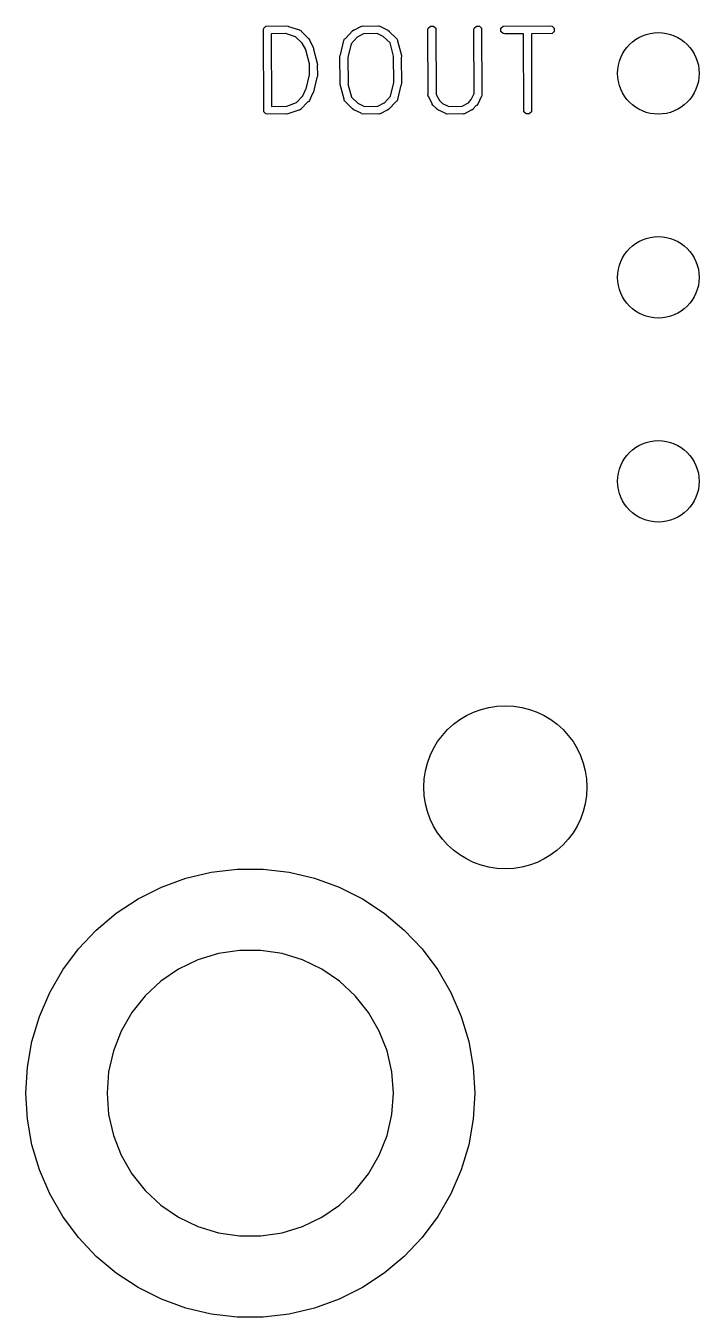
# Model space of a CAD drawing. Extents: x 48.4 to 111.7, y -108.5 to -45.7.
# Drawn here: x 102.62 to 111, y -108.2 to -92.12 of the extents above; entities that cross this region are included whole.
import ezdxf

# ---------------------------------------------------------------- set-up
doc = ezdxf.new("R2010")
doc.units = 0
doc.layers.add('BLACK', color=7, linetype='CONTINUOUS')

msp = doc.modelspace()

# ---------------------------------------------------------------- linework, layer by layer
at = {"layer": 'BLACK', "linetype": 'CONTINUOUS'}
for p, q in [((105.574524, -92.167419), (105.57833, -92.148285)), ((105.57833, -92.148285), (105.60539, -92.121225)), ((105.60539, -92.121225), (105.862619, -92.117419)), ((105.862619, -92.117419), (105.881753, -92.121225)), ((105.881753, -92.121225), (105.886552, -92.126024)), ((105.886552, -92.126024), (106.021287, -92.167604)), ((106.706938, -92.168844), (106.792639, -92.122698)), ((106.792639, -92.122698), (106.795054, -92.122036)), ((106.795054, -92.122036), (106.795866, -92.121225)), ((106.795866, -92.121225), (106.79817, -92.121183)), ((106.79817, -92.121183), (106.811455, -92.117545)), ((106.811455, -92.117545), (106.821119, -92.120766)), ((106.821119, -92.120766), (107.005476, -92.117419)), ((107.005476, -92.117419), (107.007932, -92.117907)), ((107.007932, -92.117907), (107.009021, -92.117545)), ((107.009021, -92.117545), (107.011216, -92.11856)), ((107.011216, -92.11856), (107.02461, -92.121225)), ((107.02461, -92.121225), (107.031185, -92.1278)), ((107.031185, -92.1278), (107.123074, -92.170316)), ((107.622143, -92.167419), (107.625949, -92.148285)), ((107.625949, -92.148285), (107.653009, -92.121225)), ((107.653009, -92.121225), (107.691277, -92.121225)), ((107.691277, -92.121225), (107.718337, -92.148285)), ((107.718337, -92.148285), (107.722116, -92.971137)), ((108.193571, -92.167419), (108.197377, -92.148285)), ((108.197377, -92.148285), (108.224437, -92.121225)), ((108.224437, -92.121225), (108.262705, -92.121225)), ((108.262705, -92.121225), (108.289765, -92.148285)), ((108.289765, -92.148285), (108.293571, -92.976942)), ((108.530711, -92.148285), (108.557771, -92.121225)), ((108.530711, -92.186553), (108.530711, -92.148285)), ((108.557771, -92.121225), (109.148333, -92.117419)), ((109.148333, -92.117419), (109.167467, -92.121225)), ((109.167467, -92.121225), (109.194527, -92.148285)), ((109.194527, -92.148285), (109.194527, -92.186553)), ((105.57833, -93.186553), (105.574524, -92.167419)), ((105.845571, -92.214148), (105.670973, -92.216731)), ((105.670973, -92.216731), (105.674347, -93.120204)), ((105.846808, -92.214853), (105.845571, -92.214148)), ((105.974031, -92.254114), (105.846808, -92.214853)), ((106.0558, -92.331935), (105.974031, -92.254114)), ((106.021287, -92.167604), (106.023462, -92.168844)), ((106.023462, -92.168844), (106.02461, -92.168844)), ((106.02461, -92.168844), (106.026324, -92.170475)), ((106.026324, -92.170475), (106.038235, -92.177265)), ((106.038235, -92.177265), (106.042571, -92.185938)), ((106.042571, -92.185938), (106.136069, -92.274921)), ((106.136069, -92.274921), (106.146908, -92.291142)), ((106.146908, -92.291142), (106.146908, -92.297452)), ((106.146908, -92.297452), (106.193054, -92.383153)), ((106.53444, -92.477888), (106.576017, -92.298149)), ((106.576017, -92.298149), (106.57833, -92.293252)), ((106.57833, -92.291142), (106.58031, -92.289061)), ((106.57833, -92.293252), (106.57833, -92.291142)), ((106.58031, -92.289061), (106.58435, -92.28051)), ((106.58435, -92.28051), (106.593904, -92.274777)), ((106.593904, -92.274777), (106.684407, -92.179683)), ((106.741421, -92.259951), (106.665453, -92.339773)), ((106.684407, -92.179683), (106.700628, -92.168844)), ((106.700628, -92.168844), (106.706938, -92.168844)), ((106.742123, -92.259759), (106.741421, -92.259951)), ((106.820955, -92.21731), (106.742123, -92.259759)), ((106.987745, -92.214282), (106.820955, -92.21731)), ((107.065166, -92.250104), (106.987745, -92.214282)), ((107.065359, -92.250393), (107.065166, -92.250104)), ((107.149653, -92.330617), (107.065359, -92.250393)), ((107.123074, -92.170316), (107.138486, -92.182278)), ((107.138486, -92.182278), (107.140587, -92.188582)), ((107.140587, -92.188582), (107.231307, -92.274921)), ((107.231307, -92.274921), (107.234315, -92.279423)), ((107.234315, -92.279423), (107.236126, -92.28051)), ((107.236126, -92.28051), (107.236856, -92.283225)), ((107.236856, -92.283225), (107.242146, -92.291142)), ((107.242146, -92.291142), (107.242146, -92.302901)), ((107.242146, -92.302901), (107.292078, -92.488625)), ((107.625828, -92.969808), (107.622143, -92.167419)), ((108.197202, -92.958139), (108.193571, -92.167419)), ((108.557771, -92.213613), (108.530711, -92.186553)), ((108.576905, -92.217419), (108.557771, -92.213613)), ((108.8128, -92.215898), (108.576905, -92.217419)), ((108.816425, -93.186553), (108.8128, -92.215898)), ((109.167467, -92.213613), (108.909063, -92.215278)), ((108.909063, -92.215278), (108.912619, -93.167419)), ((109.194527, -92.186553), (109.167467, -92.213613)), ((106.055993, -92.332637), (106.0558, -92.331935)), ((106.099633, -92.413683), (106.055993, -92.332637)), ((106.099826, -92.417641), (106.099633, -92.413683)), ((106.146727, -92.592091), (106.099826, -92.417641)), ((106.193054, -92.383153), (106.198207, -92.401969)), ((106.198207, -92.401969), (106.196739, -92.40637)), ((106.196739, -92.40637), (106.244459, -92.583863)), ((106.665453, -92.339773), (106.625412, -92.512879)), ((107.194346, -92.496853), (107.149653, -92.330617)), ((106.145952, -92.59599), (106.146727, -92.592091)), ((106.148948, -92.723536), (106.145952, -92.59599)), ((106.245407, -92.603349), (106.242867, -92.60758)), ((106.242867, -92.60758), (106.245952, -92.738847)), ((106.244459, -92.583863), (106.245407, -92.603349)), ((106.526905, -92.500752), (106.530711, -92.481618)), ((106.530372, -92.821855), (106.526905, -92.500752)), ((106.530711, -92.481618), (106.53444, -92.477888)), ((106.625412, -92.512879), (106.62348, -92.516967)), ((106.62348, -92.516967), (106.626905, -92.834085)), ((107.193571, -92.500752), (107.194346, -92.496853)), ((107.196995, -92.817869), (107.193571, -92.500752)), ((107.293026, -92.508111), (107.290103, -92.512981)), ((107.290103, -92.512981), (107.293571, -92.834085)), ((107.292078, -92.488625), (107.293026, -92.508111)), ((106.106661, -92.903032), (106.147445, -92.72672)), ((106.147445, -92.72672), (106.148948, -92.723536)), ((106.238416, -92.76171), (106.19684, -92.94145)), ((106.242146, -92.757981), (106.238416, -92.76171)), ((106.245952, -92.738847), (106.242146, -92.757981)), ((106.065647, -92.989013), (106.103611, -92.906963)), ((106.103611, -92.906963), (106.106661, -92.903032)), ((106.19684, -92.94145), (106.188507, -92.959089)), ((106.52745, -92.826726), (106.530372, -92.821855)), ((106.528398, -92.846212), (106.52745, -92.826726)), ((106.57833, -93.031935), (106.528398, -92.846212)), ((106.626905, -92.834085), (106.626129, -92.837983)), ((106.626129, -92.837983), (106.670822, -93.004218)), ((107.155022, -92.995063), (107.195064, -92.821958)), ((107.195064, -92.821958), (107.196995, -92.817869)), ((107.286035, -92.856948), (107.244459, -93.036688)), ((107.289765, -92.853219), (107.286035, -92.856948)), ((107.293571, -92.834085), (107.289765, -92.853219)), ((105.863488, -93.117591), (105.984429, -93.074242)), ((105.984429, -93.074242), (106.065359, -92.989206)), ((106.127169, -93.064435), (106.040832, -93.155155)), ((106.065359, -92.989206), (106.065647, -92.989013)), ((106.133474, -93.062334), (106.127169, -93.064435)), ((106.145435, -93.046922), (106.133474, -93.062334)), ((106.185139, -92.961109), (106.145435, -93.046922)), ((106.188507, -92.959089), (106.185139, -92.961109)), ((106.57833, -93.043695), (106.57833, -93.031935)), ((106.58362, -93.051612), (106.57833, -93.043695)), ((106.58435, -93.054327), (106.58362, -93.051612)), ((106.586158, -93.055412), (106.58435, -93.054327)), ((106.589168, -93.059916), (106.586158, -93.055412)), ((106.679887, -93.146254), (106.589168, -93.059916)), ((106.670822, -93.004218), (106.755118, -93.084445)), ((106.755118, -93.084445), (106.755311, -93.084733)), ((106.755311, -93.084733), (106.832731, -93.120555)), ((106.999519, -93.117527), (107.078353, -93.075079)), ((107.078353, -93.075079), (107.079053, -93.074887)), ((107.079053, -93.074887), (107.155022, -92.995063)), ((107.226572, -93.060059), (107.13607, -93.155155)), ((107.236126, -93.054327), (107.226572, -93.060059)), ((107.240165, -93.045775), (107.236126, -93.054327)), ((107.242146, -93.043695), (107.240165, -93.045775)), ((107.244459, -93.036688), (107.242146, -93.041584)), ((107.242146, -93.041584), (107.242146, -93.043695)), ((107.622269, -92.980487), (107.625828, -92.969808)), ((107.625938, -92.993887), (107.622269, -92.980487)), ((107.625949, -92.996076), (107.625938, -92.993887)), ((107.62676, -92.996887), (107.625949, -92.996076)), ((107.627422, -92.999303), (107.62676, -92.996887)), ((107.673568, -93.085003), (107.627422, -92.999303)), ((107.673568, -93.091314), (107.673568, -93.085003)), ((107.684406, -93.107535), (107.673568, -93.091314)), ((107.686959, -93.109873), (107.684406, -93.107535)), ((107.687002, -93.109952), (107.686959, -93.109873)), ((107.68707, -93.109974), (107.687002, -93.109952)), ((107.727865, -93.14733), (107.68707, -93.109974)), ((107.722116, -92.971137), (107.764054, -93.049022)), ((107.764054, -93.049022), (107.802737, -93.084445)), ((107.802737, -93.084445), (107.80293, -93.084733)), ((107.80293, -93.084733), (107.88035, -93.120555)), ((108.047138, -93.117527), (108.125175, -93.075507)), ((108.125175, -93.075507), (108.160596, -93.036825)), ((108.160596, -93.036825), (108.160885, -93.036631)), ((108.160885, -93.036631), (108.197202, -92.958139)), ((108.223482, -93.111695), (108.186127, -93.152491)), ((108.228712, -93.109953), (108.223482, -93.111695)), ((108.240673, -93.094541), (108.228712, -93.109953)), ((108.283189, -93.002651), (108.240673, -93.094541)), ((108.289765, -92.996076), (108.283189, -93.002651)), ((108.292429, -92.982682), (108.289765, -92.996076)), ((108.293445, -92.980487), (108.292429, -92.982682)), ((108.293571, -92.976942), (108.293082, -92.979398)), ((108.293082, -92.979398), (108.293445, -92.980487)), ((105.60539, -93.213613), (105.57833, -93.186553)), ((105.624524, -93.217419), (105.60539, -93.213613)), ((105.852578, -93.214044), (105.624524, -93.217419)), ((105.674347, -93.120204), (105.862619, -93.117419)), ((105.859075, -93.217293), (105.852578, -93.214044)), ((105.87843, -93.214853), (105.859075, -93.217293)), ((105.862619, -93.117419), (105.863488, -93.117591)), ((106.014741, -93.165994), (105.87843, -93.214853)), ((106.024611, -93.165994), (106.014741, -93.165994)), ((106.036031, -93.158362), (106.024611, -93.165994)), ((106.038235, -93.157573), (106.036031, -93.158362)), ((106.038747, -93.156547), (106.038235, -93.157573)), ((106.040832, -93.155155), (106.038747, -93.156547)), ((106.681989, -93.15256), (106.679887, -93.146254)), ((106.697401, -93.164521), (106.681989, -93.15256)), ((106.78929, -93.207037), (106.697401, -93.164521)), ((106.795866, -93.213613), (106.78929, -93.207037)), ((106.809259, -93.216277), (106.795866, -93.213613)), ((106.811455, -93.217293), (106.809259, -93.216277)), ((106.812543, -93.21693), (106.811455, -93.217293)), ((106.815, -93.217419), (106.812543, -93.21693)), ((106.999356, -93.214071), (106.815, -93.217419)), ((106.832731, -93.120555), (106.999519, -93.117527)), ((107.009021, -93.217293), (106.999356, -93.214071)), ((107.022305, -93.213654), (107.009021, -93.217293)), ((107.02461, -93.213613), (107.022305, -93.213654)), ((107.025421, -93.212801), (107.02461, -93.213613)), ((107.027837, -93.21214), (107.025421, -93.212801)), ((107.113537, -93.165994), (107.027837, -93.21214)), ((107.119849, -93.165994), (107.113537, -93.165994)), ((107.13607, -93.155155), (107.119849, -93.165994)), ((107.729608, -93.15256), (107.727865, -93.14733)), ((107.74502, -93.164521), (107.729608, -93.15256)), ((107.836909, -93.207037), (107.74502, -93.164521)), ((107.843485, -93.213613), (107.836909, -93.207037)), ((107.856878, -93.216277), (107.843485, -93.213613)), ((107.859074, -93.217293), (107.856878, -93.216277)), ((107.860162, -93.21693), (107.859074, -93.217293)), ((107.862619, -93.217419), (107.860162, -93.21693)), ((108.046975, -93.214071), (107.862619, -93.217419)), ((107.88035, -93.120555), (108.047138, -93.117527)), ((108.05664, -93.217293), (108.046975, -93.214071)), ((108.069924, -93.213654), (108.05664, -93.217293)), ((108.072229, -93.213613), (108.069924, -93.213654)), ((108.07304, -93.212801), (108.072229, -93.213613)), ((108.075456, -93.21214), (108.07304, -93.212801)), ((108.161156, -93.165994), (108.075456, -93.21214)), ((108.167468, -93.165994), (108.161156, -93.165994)), ((108.183689, -93.155155), (108.167468, -93.165994)), ((108.186026, -93.152602), (108.183689, -93.155155)), ((108.186105, -93.15256), (108.186026, -93.152602)), ((108.186127, -93.152491), (108.186105, -93.15256)), ((108.843485, -93.213613), (108.816425, -93.186553)), ((108.881753, -93.213613), (108.843485, -93.213613)), ((108.908813, -93.186553), (108.881753, -93.213613)), ((108.912619, -93.167419), (108.908813, -93.186553)), ((104.303353, -102.844504), (104.608672, -102.733377)), ((104.608672, -102.733377), (104.924827, -102.658447)), ((104.924827, -102.658447), (105.247543, -102.620727)), ((105.247543, -102.620727), (105.572457, -102.620727)), ((105.572457, -102.620727), (105.895173, -102.658447)), ((105.895173, -102.658447), (106.211328, -102.733377)), ((106.211328, -102.733377), (106.516647, -102.844504)), ((104.013, -102.990325), (104.303353, -102.844504)), ((106.516647, -102.844504), (106.807, -102.990325)), ((103.741539, -103.168868), (104.013, -102.990325)), ((106.807, -102.990325), (107.078461, -103.168868)), ((103.492641, -103.377718), (103.741539, -103.168868)), ((107.078461, -103.168868), (107.327359, -103.377718)), ((103.269672, -103.614051), (103.492641, -103.377718)), ((107.327359, -103.377718), (107.550328, -103.614051)), ((103.075647, -103.874672), (103.269672, -103.614051)), ((105.013248, -103.671717), (104.758602, -103.750265)), ((105.276757, -103.632), (105.013248, -103.671717)), ((105.543243, -103.632), (105.276757, -103.632)), ((105.806752, -103.671717), (105.543243, -103.632)), ((106.061398, -103.750265), (105.806752, -103.671717)), ((107.550328, -103.614051), (107.744353, -103.874672)), ((102.91319, -104.156055), (103.075647, -103.874672)), ((104.518507, -103.865889), (104.298326, -104.016005)), ((104.758602, -103.750265), (104.518507, -103.865889)), ((106.301493, -103.865889), (106.061398, -103.750265)), ((106.521674, -104.016005), (106.301493, -103.865889)), ((107.744353, -103.874672), (107.90681, -104.156055)), ((104.298326, -104.016005), (104.102979, -104.197262)), ((106.717021, -104.197262), (106.521674, -104.016005)), ((102.784499, -104.454396), (102.91319, -104.156055)), ((104.102979, -104.197262), (103.936828, -104.405608)), ((106.883172, -104.405608), (106.717021, -104.197262)), ((107.90681, -104.156055), (108.035501, -104.454396)), ((102.691313, -104.765659), (102.784499, -104.454396)), ((103.936828, -104.405608), (103.803585, -104.636391)), ((107.016415, -104.636391), (106.883172, -104.405608)), ((108.035501, -104.454396), (108.128687, -104.765659)), ((103.803585, -104.636391), (103.706227, -104.884456)), ((107.113773, -104.884456), (107.016415, -104.636391)), ((102.634892, -105.085636), (102.691313, -104.765659)), ((108.128687, -104.765659), (108.185108, -105.085636)), ((103.706227, -104.884456), (103.646928, -105.14426)), ((107.173072, -105.14426), (107.113773, -104.884456)), ((102.616, -105.41), (102.634892, -105.085636)), ((103.646928, -105.14426), (103.627014, -105.41)), ((107.192986, -105.41), (107.173072, -105.14426)), ((108.185108, -105.085636), (108.204, -105.41)), ((102.634892, -105.734364), (102.616, -105.41)), ((103.627014, -105.41), (103.646928, -105.67574)), ((107.173072, -105.67574), (107.192986, -105.41)), ((108.204, -105.41), (108.185108, -105.734364)), ((102.691313, -106.054341), (102.634892, -105.734364)), ((103.646928, -105.67574), (103.706227, -105.935544)), ((107.113773, -105.935544), (107.173072, -105.67574)), ((108.185108, -105.734364), (108.128687, -106.054341)), ((103.706227, -105.935544), (103.803585, -106.183609)), ((107.016415, -106.183609), (107.113773, -105.935544)), ((102.784499, -106.365604), (102.691313, -106.054341)), ((108.128687, -106.054341), (108.035501, -106.365604)), ((103.803585, -106.183609), (103.936828, -106.414392)), ((106.883172, -106.414392), (107.016415, -106.183609)), ((102.91319, -106.663945), (102.784499, -106.365604)), ((103.936828, -106.414392), (104.102979, -106.622738)), ((106.717021, -106.622738), (106.883172, -106.414392)), ((108.035501, -106.365604), (107.90681, -106.663945)), ((103.075647, -106.945328), (102.91319, -106.663945)), ((104.102979, -106.622738), (104.298326, -106.803995)), ((106.521674, -106.803995), (106.717021, -106.622738)), ((107.90681, -106.663945), (107.744353, -106.945328)), ((104.298326, -106.803995), (104.518507, -106.954111)), ((106.301493, -106.954111), (106.521674, -106.803995)), ((103.269672, -107.205949), (103.075647, -106.945328)), ((104.518507, -106.954111), (104.758602, -107.069735)), ((104.758602, -107.069735), (105.013248, -107.148283)), ((105.806752, -107.148283), (106.061398, -107.069735)), ((106.061398, -107.069735), (106.301493, -106.954111)), ((107.744353, -106.945328), (107.550328, -107.205949)), ((103.492641, -107.442282), (103.269672, -107.205949)), ((105.013248, -107.148283), (105.276757, -107.188)), ((105.276757, -107.188), (105.543243, -107.188)), ((105.543243, -107.188), (105.806752, -107.148283)), ((107.550328, -107.205949), (107.327359, -107.442282)), ((103.741539, -107.651132), (103.492641, -107.442282)), ((107.327359, -107.442282), (107.078461, -107.651132)), ((104.013, -107.829675), (103.741539, -107.651132)), ((107.078461, -107.651132), (106.807, -107.829675)), ((104.303353, -107.975496), (104.013, -107.829675)), ((106.807, -107.829675), (106.516647, -107.975496)), ((104.608672, -108.086623), (104.303353, -107.975496)), ((106.516647, -107.975496), (106.211328, -108.086623)), ((104.924827, -108.161553), (104.608672, -108.086623)), ((105.247543, -108.199273), (104.924827, -108.161553)), ((105.572457, -108.199273), (105.247543, -108.199273)), ((105.895173, -108.161553), (105.572457, -108.199273)), ((106.211328, -108.086623), (105.895173, -108.161553))]:
    msp.add_line(p, q, dxfattribs=at)
at = {"layer": 'BLACK'}
for centre, radius in [((110.49, -92.71), 0.508), ((110.49, -95.25), 0.508), ((110.49, -97.79), 0.508), ((108.585, -101.6), 1.016)]:
    msp.add_circle(centre, radius, dxfattribs=at)

doc.saveas('drawing.dxf')
